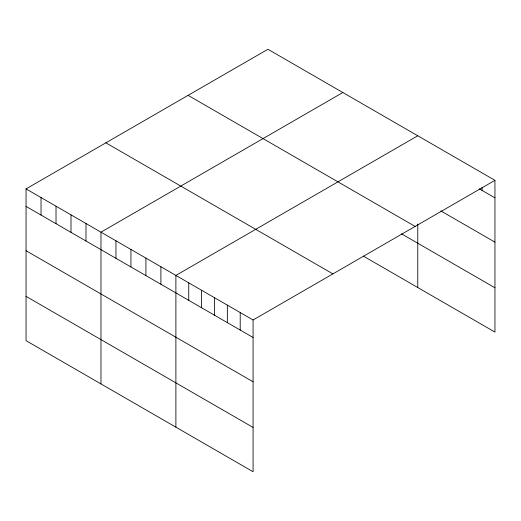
<?xml version="1.0" encoding="UTF-8"?>
<svg xmlns="http://www.w3.org/2000/svg" width="521" height="521" viewBox="0 0 521 521"><rect width="100%" height="100%" fill="white"/><g stroke="black" fill="none" stroke-linecap="round" stroke-linejoin="round"><path stroke-width="0.78" d="M494.95 180.338L253.076 319.979L253.076 471.733L26.05 340.662L26.05 188.908L267.924 49.267L494.95 180.338L494.95 332.092L363.274 256.072M342.844 92.517L100.97 232.164L100.97 383.918M417.764 135.773L175.89 275.42L175.89 427.168M479.379 188.843L494.95 197.837M440.786 210.868L494.95 242.141M188.107 95.35L415.133 226.42M401.417 233.786L494.95 287.787M105.867 142.826L332.893 273.896M26.05 188.908L253.076 319.979M26.05 206.407L253.076 337.478M26.05 250.712L253.076 381.782M26.05 296.358L253.076 427.428M482.088 187.228L482.088 190.406M417.764 224.004L417.764 287.527M240.207 312.554L240.207 330.053M227.345 305.13L227.345 322.623M214.483 297.699L214.483 315.198M201.614 290.275L201.614 307.768M188.752 282.844L188.752 300.343M160.904 266.765L160.904 284.264M145.919 258.116L145.919 275.616M130.934 249.468L130.934 266.96M115.955 240.813L115.955 258.312M85.985 223.516L85.985 241.008M70.999 214.86L70.999 232.359M56.021 206.212L56.021 223.711M41.035 197.563L41.035 215.056"/></g></svg>
